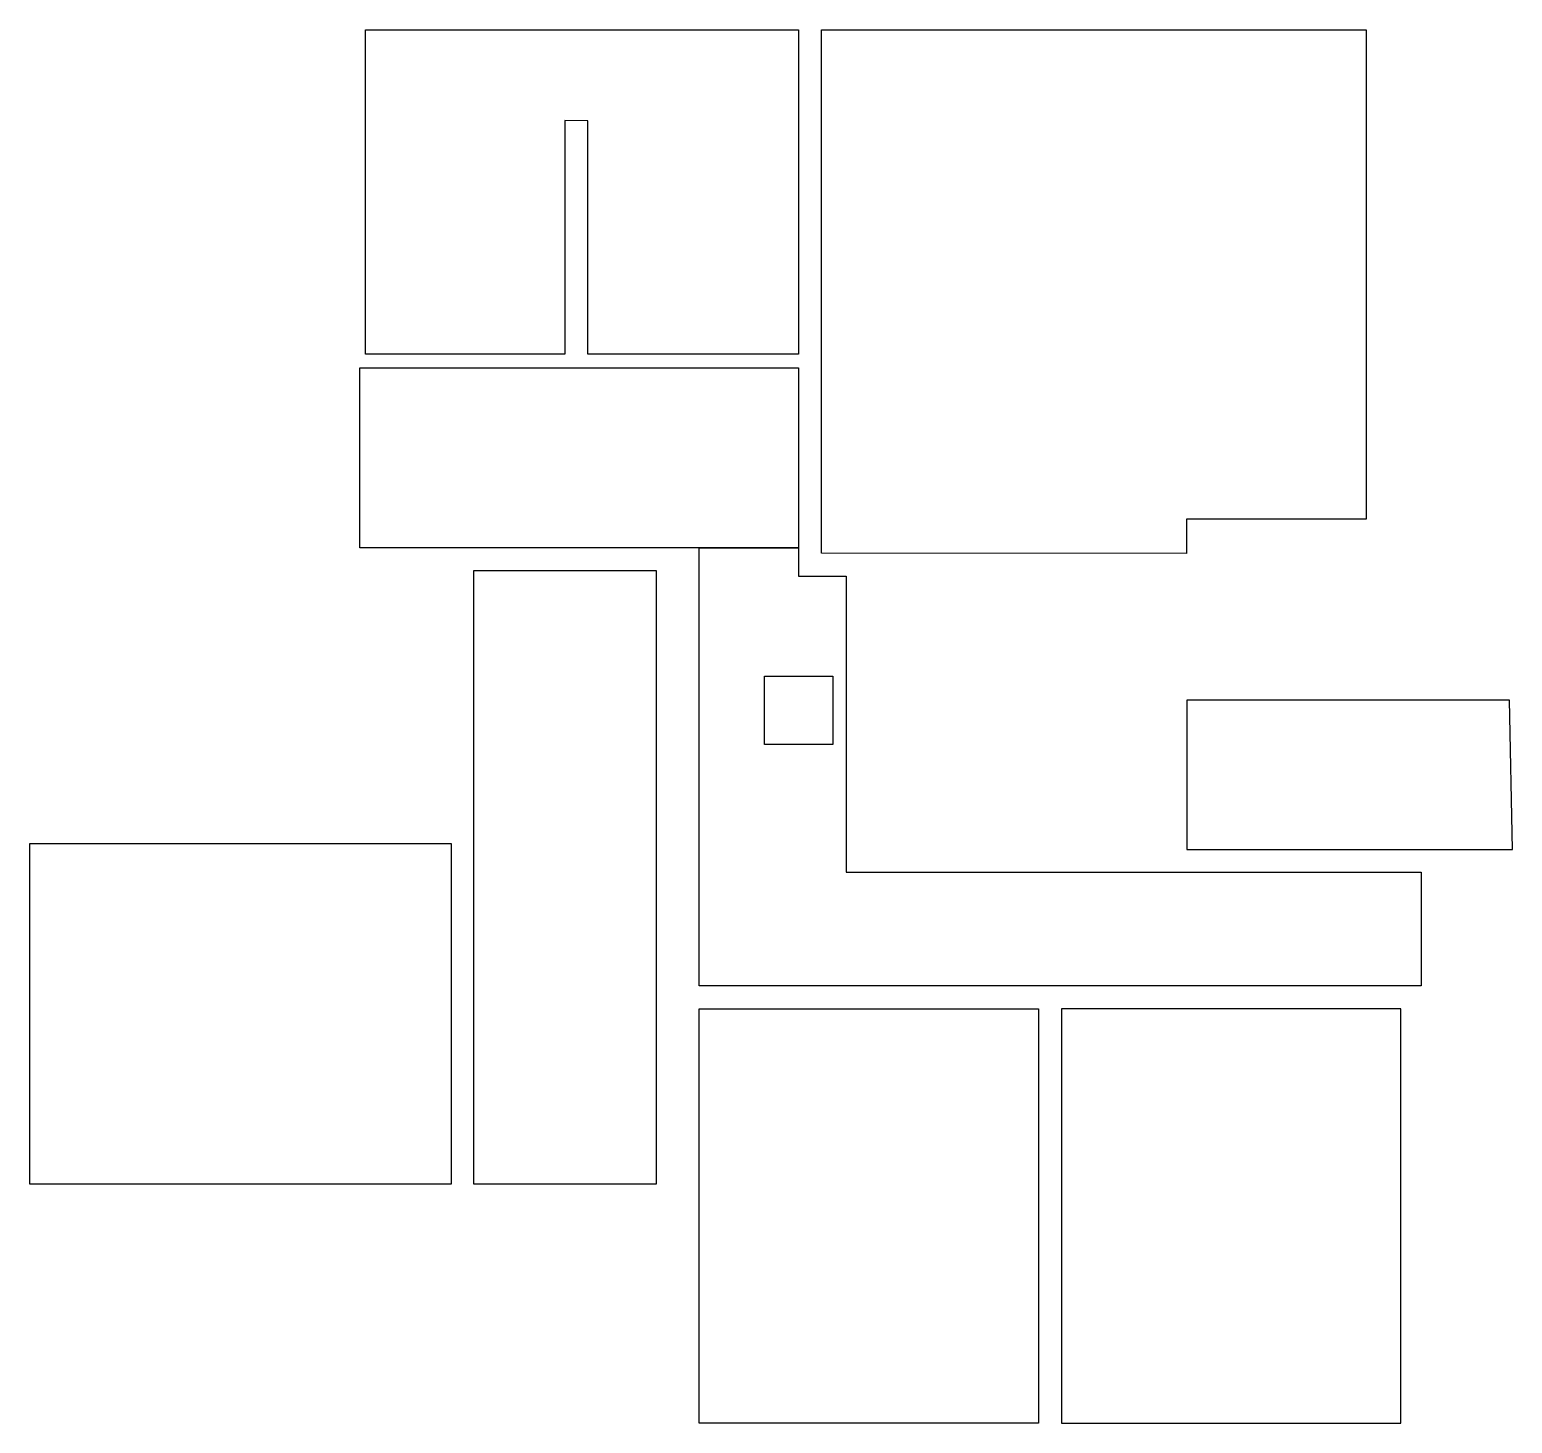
# Model space of a CAD drawing. Header units: metres. Extents: x 10066 to 23086, y -36720 to -24480.
import ezdxf

# ---------------------------------------------------------------- set-up
doc = ezdxf.new("R2010")
doc.units = ezdxf.units.M
doc.layers.add('AREE LEONARDO', color=5, linetype='CONTINUOUS')

msp = doc.modelspace()

# ---------------------------------------------------------------- linework, layer by layer
at = {"layer": 'AREE LEONARDO', "color": 5}
for points in [[(14766, -27330), (13016, -27330), (13016, -24480), (16818, -24480), (16818, -27330), (14966, -27330), (14966, -25280), (14766, -25278), (14766, -27330)], [(17018, -24480), (21802, -24480), (21802, -28779), (20225, -28779), (20225, -29080), (17018, -29079), (17018, -24480)], [(12966, -27450), (16818, -27450), (16818, -29030), (12966, -29030), (12966, -27450)], [(16818, -29030), (16818, -29279), (17236, -29279), (17235, -31879), (22286, -31879), (22286, -32879), (15946, -32879), (15946, -29030), (16818, -29030)]]:
    msp.add_lwpolyline(points, dxfattribs=at)
for points in [[(15566, -34620), (13966, -34620), (13966, -29230), (15566, -29230)], [(20228, -30369), (20228, -31679), (23086, -31679), (23060, -30369), (20228, -30369)], [(13766, -34620), (10066, -34620), (10066, -31629), (13766, -31629)], [(18926, -36720), (15946, -36720), (15946, -33079), (18926, -33079)], [(22106, -33079), (19126, -33079), (19126, -36720), (22106, -36720)]]:
    msp.add_lwpolyline(points, close=True, dxfattribs=at)
at = {"layer": 'AREE LEONARDO', "color": 1}
msp.add_lwpolyline([(16518, -30159), (17118, -30159), (17118, -30759), (16518, -30759)], close=True, dxfattribs=at)

doc.saveas('drawing.dxf')
